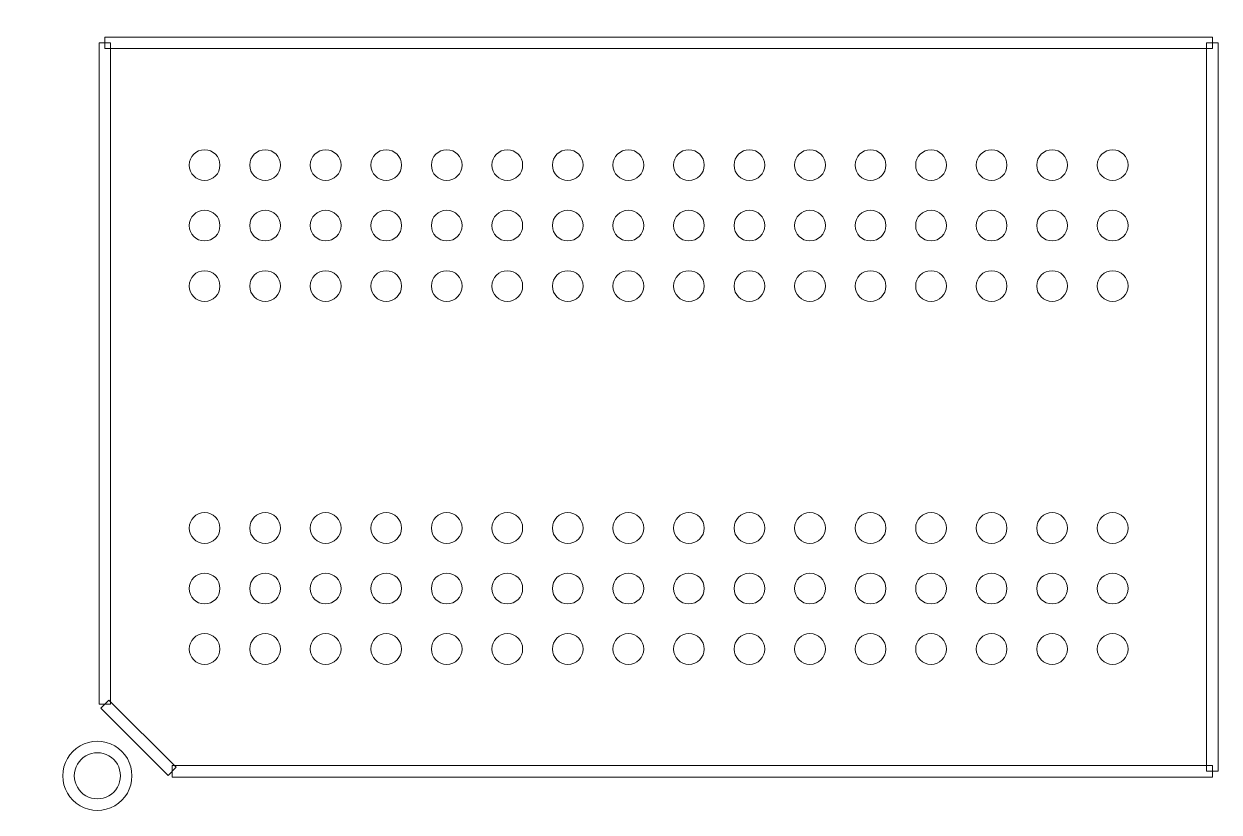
# Model space of a CAD drawing. Header units: millimetres. Extents: x -32 to 79, y -57 to 20.
# Drawn here: x 20.12 to 35.91, y -16.14 to -5.71 of the extents above; entities that cross this region are included whole.
import ezdxf

# ---------------------------------------------------------------- set-up
doc = ezdxf.new("R2010")
doc.units = ezdxf.units.MM
doc.header["$MEASUREMENT"] = 0
for name, color, linetype in [('BG_OUTLINE', 7, 'Continuous'), ('PG_SILKSCREEN_TOP', 7, 'Continuous'), ('PIN_TOP', 7, 'Continuous')]:
    doc.layers.add(name, color=color, linetype=linetype)

msp = doc.modelspace()

# ---------------------------------------------------------------- linework, layer by layer
at = {"layer": 'BG_OUTLINE', "lineweight": 9}
msp.add_open_spline([(-31.5602, -57.3483), (-31.5602, -57.3483), (-31.5602, 2.6515), (-31.5602, 2.6515), (-31.5602, 2.6515), (-31.5602, 2.6515), (48.4395, 2.6515), (48.4395, 2.6515), (48.4395, 2.6515), (48.4395, 2.6515), (48.4395, -57.3483), (48.4395, -57.3483), (48.4395, -57.3483), (48.4395, -57.3483), (-31.5602, -57.3483), (-31.5602, -57.3483)], degree=3, knots=[0, 0, 0, 0, 0.25, 0.25, 0.25, 0.25, 0.5, 0.5, 0.5, 0.5, 0.75, 0.75, 0.75, 0.75, 1, 1, 1, 1], dxfattribs=at)
at = {"layer": 'PG_SILKSCREEN_TOP', "lineweight": 9}
for points, knots in [([(21.2669, -14.7096), (21.2669, -14.7096), (21.1145, -14.7096), (21.1145, -14.7096), (21.1145, -14.7096), (21.1145, -14.7096), (21.1145, -5.9634), (21.1145, -5.9634), (21.1145, -5.9634), (21.1145, -5.9634), (21.2669, -5.9634), (21.2669, -5.9634), (21.2669, -5.9634), (21.2669, -5.9634), (21.2669, -14.7096), (21.2669, -14.7096)], [0, 0, 0, 0, 0.25, 0.25, 0.25, 0.25, 0.5, 0.5, 0.5, 0.5, 0.75, 0.75, 0.75, 0.75, 1, 1, 1, 1]), ([(21.1907, -6.0396), (21.1907, -6.0396), (21.1907, -5.8872), (21.1907, -5.8872), (21.1907, -5.8872), (21.1907, -5.8872), (35.8256, -5.8872), (35.8256, -5.8872), (35.8256, -5.8872), (35.8256, -5.8872), (35.8256, -6.0396), (35.8256, -6.0396), (35.8256, -6.0396), (35.8256, -6.0396), (21.1907, -6.0396), (21.1907, -6.0396)], [0, 0, 0, 0, 0.25, 0.25, 0.25, 0.25, 0.5, 0.5, 0.5, 0.5, 0.75, 0.75, 0.75, 0.75, 1, 1, 1, 1]), ([(35.7494, -5.9634), (35.7494, -5.9634), (35.9018, -5.9634), (35.9018, -5.9634), (35.9018, -5.9634), (35.9018, -5.9634), (35.9018, -15.5986), (35.9018, -15.5986), (35.9018, -15.5986), (35.9018, -15.5986), (35.7494, -15.5986), (35.7494, -15.5986), (35.7494, -15.5986), (35.7494, -15.5986), (35.7494, -5.9634), (35.7494, -5.9634)], [0, 0, 0, 0, 0.25, 0.25, 0.25, 0.25, 0.5, 0.5, 0.5, 0.5, 0.75, 0.75, 0.75, 0.75, 1, 1, 1, 1]), ([(22.1335, -15.5447), (22.1335, -15.5447), (22.0258, -15.6525), (22.0258, -15.6525), (22.0258, -15.6525), (22.0258, -15.6525), (21.1368, -14.7635), (21.1368, -14.7635), (21.1368, -14.7635), (21.1368, -14.7635), (21.2445, -14.6557), (21.2445, -14.6557), (21.2445, -14.6557), (21.2445, -14.6557), (22.1335, -15.5447), (22.1335, -15.5447)], [0, 0, 0, 0, 0.25, 0.25, 0.25, 0.25, 0.5, 0.5, 0.5, 0.5, 0.75, 0.75, 0.75, 0.75, 1, 1, 1, 1]), ([(20.6341, -15.6578), (20.6341, -15.4944), (20.7213, -15.3435), (20.8627, -15.2618), (20.8627, -15.2618), (21.0042, -15.1802), (21.1785, -15.1802), (21.3199, -15.2618), (21.3199, -15.2618), (21.4614, -15.3435), (21.5485, -15.4944), (21.5485, -15.6578)], [0, 0, 0, 0, 0.3333333, 0.3333333, 0.3333333, 0.3333333, 0.6666667, 0.6666667, 0.6666667, 0.6666667, 1, 1, 1, 1]), ([(21.3961, -15.6578), (21.3961, -15.5489), (21.3381, -15.4483), (21.2437, -15.3938), (21.2437, -15.3938), (21.1494, -15.3394), (21.0333, -15.3394), (20.9389, -15.3938), (20.9389, -15.3938), (20.8446, -15.4483), (20.7865, -15.5489), (20.7865, -15.6578)], [0, 0, 0, 0, 0.3333333, 0.3333333, 0.3333333, 0.3333333, 0.6666667, 0.6666667, 0.6666667, 0.6666667, 1, 1, 1, 1]), ([(35.8256, -15.5224), (35.8256, -15.5224), (35.8256, -15.6748), (35.8256, -15.6748), (35.8256, -15.6748), (35.8256, -15.6748), (22.0797, -15.6748), (22.0797, -15.6748), (22.0797, -15.6748), (22.0797, -15.6748), (22.0797, -15.5224), (22.0797, -15.5224), (22.0797, -15.5224), (22.0797, -15.5224), (35.8256, -15.5224), (35.8256, -15.5224)], [0, 0, 0, 0, 0.25, 0.25, 0.25, 0.25, 0.5, 0.5, 0.5, 0.5, 0.75, 0.75, 0.75, 0.75, 1, 1, 1, 1]), ([(21.5485, -15.6578), (21.5485, -15.8211), (21.4614, -15.9721), (21.3199, -16.0537), (21.3199, -16.0537), (21.1785, -16.1354), (21.0042, -16.1354), (20.8627, -16.0537), (20.8627, -16.0537), (20.7213, -15.9721), (20.6341, -15.8211), (20.6341, -15.6578)], [0, 0, 0, 0, 0.3333333, 0.3333333, 0.3333333, 0.3333333, 0.6666667, 0.6666667, 0.6666667, 0.6666667, 1, 1, 1, 1]), ([(20.7865, -15.6578), (20.7865, -15.7667), (20.8446, -15.8673), (20.9389, -15.9217), (20.9389, -15.9217), (21.0333, -15.9762), (21.1494, -15.9762), (21.2437, -15.9217), (21.2437, -15.9217), (21.3381, -15.8673), (21.3961, -15.7667), (21.3961, -15.6578)], [0, 0, 0, 0, 0.3333333, 0.3333333, 0.3333333, 0.3333333, 0.6666667, 0.6666667, 0.6666667, 0.6666667, 1, 1, 1, 1])]:
    msp.add_open_spline(points, degree=3, knots=knots, dxfattribs=at)
at = {"layer": 'PIN_TOP', "lineweight": 9}
for points in [[(22.7114, -7.5811), (22.7114, -7.4689), (22.6204, -7.3779), (22.5082, -7.3779), (22.5082, -7.3779), (22.3959, -7.3779), (22.305, -7.4689), (22.305, -7.5811), (22.305, -7.5811), (22.305, -7.6933), (22.3959, -7.7843), (22.5082, -7.7843), (22.5082, -7.7843), (22.6204, -7.7843), (22.7114, -7.6933), (22.7114, -7.5811)], [(23.5115, -7.5811), (23.5115, -7.4689), (23.4205, -7.3779), (23.3083, -7.3779), (23.3083, -7.3779), (23.196, -7.3779), (23.1051, -7.4689), (23.1051, -7.5811), (23.1051, -7.5811), (23.1051, -7.6933), (23.196, -7.7843), (23.3083, -7.7843), (23.3083, -7.7843), (23.4205, -7.7843), (23.5115, -7.6933), (23.5115, -7.5811)], [(24.3113, -7.5811), (24.3113, -7.4689), (24.2203, -7.3779), (24.1081, -7.3779), (24.1081, -7.3779), (23.9959, -7.3779), (23.9049, -7.4689), (23.9049, -7.5811), (23.9049, -7.5811), (23.9049, -7.6933), (23.9959, -7.7843), (24.1081, -7.7843), (24.1081, -7.7843), (24.2203, -7.7843), (24.3113, -7.6933), (24.3113, -7.5811)], [(25.1114, -7.5811), (25.1114, -7.4689), (25.0204, -7.3779), (24.9082, -7.3779), (24.9082, -7.3779), (24.796, -7.3779), (24.705, -7.4689), (24.705, -7.5811), (24.705, -7.5811), (24.705, -7.6933), (24.796, -7.7843), (24.9082, -7.7843), (24.9082, -7.7843), (25.0204, -7.7843), (25.1114, -7.6933), (25.1114, -7.5811)], [(25.9113, -7.5811), (25.9113, -7.4689), (25.8203, -7.3779), (25.7081, -7.3779), (25.7081, -7.3779), (25.5958, -7.3779), (25.5049, -7.4689), (25.5049, -7.5811), (25.5049, -7.5811), (25.5049, -7.6933), (25.5958, -7.7843), (25.7081, -7.7843), (25.7081, -7.7843), (25.8203, -7.7843), (25.9113, -7.6933), (25.9113, -7.5811)], [(26.7114, -7.5811), (26.7114, -7.4689), (26.6204, -7.3779), (26.5082, -7.3779), (26.5082, -7.3779), (26.3959, -7.3779), (26.305, -7.4689), (26.305, -7.5811), (26.305, -7.5811), (26.305, -7.6933), (26.3959, -7.7843), (26.5082, -7.7843), (26.5082, -7.7843), (26.6204, -7.7843), (26.7114, -7.6933), (26.7114, -7.5811)], [(27.5115, -7.5811), (27.5115, -7.4689), (27.4205, -7.3779), (27.3083, -7.3779), (27.3083, -7.3779), (27.196, -7.3779), (27.1051, -7.4689), (27.1051, -7.5811), (27.1051, -7.5811), (27.1051, -7.6933), (27.196, -7.7843), (27.3083, -7.7843), (27.3083, -7.7843), (27.4205, -7.7843), (27.5115, -7.6933), (27.5115, -7.5811)], [(28.3113, -7.5811), (28.3113, -7.4689), (28.2203, -7.3779), (28.1081, -7.3779), (28.1081, -7.3779), (27.9959, -7.3779), (27.9049, -7.4689), (27.9049, -7.5811), (27.9049, -7.5811), (27.9049, -7.6933), (27.9959, -7.7843), (28.1081, -7.7843), (28.1081, -7.7843), (28.2203, -7.7843), (28.3113, -7.6933), (28.3113, -7.5811)], [(29.1114, -7.5811), (29.1114, -7.4689), (29.0204, -7.3779), (28.9082, -7.3779), (28.9082, -7.3779), (28.796, -7.3779), (28.705, -7.4689), (28.705, -7.5811), (28.705, -7.5811), (28.705, -7.6933), (28.796, -7.7843), (28.9082, -7.7843), (28.9082, -7.7843), (29.0204, -7.7843), (29.1114, -7.6933), (29.1114, -7.5811)], [(29.9112, -7.5811), (29.9112, -7.4689), (29.8203, -7.3779), (29.708, -7.3779), (29.708, -7.3779), (29.5958, -7.3779), (29.5048, -7.4689), (29.5048, -7.5811), (29.5048, -7.5811), (29.5048, -7.6933), (29.5958, -7.7843), (29.708, -7.7843), (29.708, -7.7843), (29.8203, -7.7843), (29.9112, -7.6933), (29.9112, -7.5811)], [(30.7113, -7.5811), (30.7113, -7.4689), (30.6204, -7.3779), (30.5081, -7.3779), (30.5081, -7.3779), (30.3959, -7.3779), (30.3049, -7.4689), (30.3049, -7.5811), (30.3049, -7.5811), (30.3049, -7.6933), (30.3959, -7.7843), (30.5081, -7.7843), (30.5081, -7.7843), (30.6204, -7.7843), (30.7113, -7.6933), (30.7113, -7.5811)], [(31.5114, -7.5811), (31.5114, -7.4689), (31.4205, -7.3779), (31.3082, -7.3779), (31.3082, -7.3779), (31.196, -7.3779), (31.105, -7.4689), (31.105, -7.5811), (31.105, -7.5811), (31.105, -7.6933), (31.196, -7.7843), (31.3082, -7.7843), (31.3082, -7.7843), (31.4205, -7.7843), (31.5114, -7.6933), (31.5114, -7.5811)], [(32.3113, -7.5811), (32.3113, -7.4689), (32.2203, -7.3779), (32.1081, -7.3779), (32.1081, -7.3779), (31.9959, -7.3779), (31.9049, -7.4689), (31.9049, -7.5811), (31.9049, -7.5811), (31.9049, -7.6933), (31.9959, -7.7843), (32.1081, -7.7843), (32.1081, -7.7843), (32.2203, -7.7843), (32.3113, -7.6933), (32.3113, -7.5811)], [(33.1114, -7.5811), (33.1114, -7.4689), (33.0204, -7.3779), (32.9082, -7.3779), (32.9082, -7.3779), (32.796, -7.3779), (32.705, -7.4689), (32.705, -7.5811), (32.705, -7.5811), (32.705, -7.6933), (32.796, -7.7843), (32.9082, -7.7843), (32.9082, -7.7843), (33.0204, -7.7843), (33.1114, -7.6933), (33.1114, -7.5811)], [(33.9112, -7.5811), (33.9112, -7.4689), (33.8203, -7.3779), (33.708, -7.3779), (33.708, -7.3779), (33.5958, -7.3779), (33.5048, -7.4689), (33.5048, -7.5811), (33.5048, -7.5811), (33.5048, -7.6933), (33.5958, -7.7843), (33.708, -7.7843), (33.708, -7.7843), (33.8203, -7.7843), (33.9112, -7.6933), (33.9112, -7.5811)], [(34.7113, -7.5811), (34.7113, -7.4689), (34.6204, -7.3779), (34.5081, -7.3779), (34.5081, -7.3779), (34.3959, -7.3779), (34.3049, -7.4689), (34.3049, -7.5811), (34.3049, -7.5811), (34.3049, -7.6933), (34.3959, -7.7843), (34.5081, -7.7843), (34.5081, -7.7843), (34.6204, -7.7843), (34.7113, -7.6933), (34.7113, -7.5811)], [(22.7114, -8.3809), (22.7114, -8.2687), (22.6204, -8.1777), (22.5082, -8.1777), (22.5082, -8.1777), (22.3959, -8.1777), (22.305, -8.2687), (22.305, -8.3809), (22.305, -8.3809), (22.305, -8.4932), (22.3959, -8.5841), (22.5082, -8.5841), (22.5082, -8.5841), (22.6204, -8.5841), (22.7114, -8.4932), (22.7114, -8.3809)], [(23.5115, -8.3809), (23.5115, -8.2687), (23.4205, -8.1777), (23.3083, -8.1777), (23.3083, -8.1777), (23.196, -8.1777), (23.1051, -8.2687), (23.1051, -8.3809), (23.1051, -8.3809), (23.1051, -8.4932), (23.196, -8.5841), (23.3083, -8.5841), (23.3083, -8.5841), (23.4205, -8.5841), (23.5115, -8.4932), (23.5115, -8.3809)], [(24.3113, -8.3809), (24.3113, -8.2687), (24.2203, -8.1777), (24.1081, -8.1777), (24.1081, -8.1777), (23.9959, -8.1777), (23.9049, -8.2687), (23.9049, -8.3809), (23.9049, -8.3809), (23.9049, -8.4932), (23.9959, -8.5841), (24.1081, -8.5841), (24.1081, -8.5841), (24.2203, -8.5841), (24.3113, -8.4932), (24.3113, -8.3809)], [(25.1114, -8.3809), (25.1114, -8.2687), (25.0204, -8.1777), (24.9082, -8.1777), (24.9082, -8.1777), (24.796, -8.1777), (24.705, -8.2687), (24.705, -8.3809), (24.705, -8.3809), (24.705, -8.4932), (24.796, -8.5841), (24.9082, -8.5841), (24.9082, -8.5841), (25.0204, -8.5841), (25.1114, -8.4932), (25.1114, -8.3809)], [(25.9113, -8.3809), (25.9113, -8.2687), (25.8203, -8.1777), (25.7081, -8.1777), (25.7081, -8.1777), (25.5958, -8.1777), (25.5049, -8.2687), (25.5049, -8.3809), (25.5049, -8.3809), (25.5049, -8.4932), (25.5958, -8.5841), (25.7081, -8.5841), (25.7081, -8.5841), (25.8203, -8.5841), (25.9113, -8.4932), (25.9113, -8.3809)], [(26.7114, -8.3809), (26.7114, -8.2687), (26.6204, -8.1777), (26.5082, -8.1777), (26.5082, -8.1777), (26.3959, -8.1777), (26.305, -8.2687), (26.305, -8.3809), (26.305, -8.3809), (26.305, -8.4932), (26.3959, -8.5841), (26.5082, -8.5841), (26.5082, -8.5841), (26.6204, -8.5841), (26.7114, -8.4932), (26.7114, -8.3809)], [(27.5115, -8.3809), (27.5115, -8.2687), (27.4205, -8.1777), (27.3083, -8.1777), (27.3083, -8.1777), (27.196, -8.1777), (27.1051, -8.2687), (27.1051, -8.3809), (27.1051, -8.3809), (27.1051, -8.4932), (27.196, -8.5841), (27.3083, -8.5841), (27.3083, -8.5841), (27.4205, -8.5841), (27.5115, -8.4932), (27.5115, -8.3809)], [(28.3113, -8.3809), (28.3113, -8.2687), (28.2203, -8.1777), (28.1081, -8.1777), (28.1081, -8.1777), (27.9959, -8.1777), (27.9049, -8.2687), (27.9049, -8.3809), (27.9049, -8.3809), (27.9049, -8.4932), (27.9959, -8.5841), (28.1081, -8.5841), (28.1081, -8.5841), (28.2203, -8.5841), (28.3113, -8.4932), (28.3113, -8.3809)], [(29.1114, -8.3809), (29.1114, -8.2687), (29.0204, -8.1777), (28.9082, -8.1777), (28.9082, -8.1777), (28.796, -8.1777), (28.705, -8.2687), (28.705, -8.3809), (28.705, -8.3809), (28.705, -8.4932), (28.796, -8.5841), (28.9082, -8.5841), (28.9082, -8.5841), (29.0204, -8.5841), (29.1114, -8.4932), (29.1114, -8.3809)], [(29.9112, -8.3809), (29.9112, -8.2687), (29.8203, -8.1777), (29.708, -8.1777), (29.708, -8.1777), (29.5958, -8.1777), (29.5048, -8.2687), (29.5048, -8.3809), (29.5048, -8.3809), (29.5048, -8.4932), (29.5958, -8.5841), (29.708, -8.5841), (29.708, -8.5841), (29.8203, -8.5841), (29.9112, -8.4932), (29.9112, -8.3809)], [(30.7113, -8.3809), (30.7113, -8.2687), (30.6204, -8.1777), (30.5081, -8.1777), (30.5081, -8.1777), (30.3959, -8.1777), (30.3049, -8.2687), (30.3049, -8.3809), (30.3049, -8.3809), (30.3049, -8.4932), (30.3959, -8.5841), (30.5081, -8.5841), (30.5081, -8.5841), (30.6204, -8.5841), (30.7113, -8.4932), (30.7113, -8.3809)], [(31.5114, -8.3809), (31.5114, -8.2687), (31.4205, -8.1777), (31.3082, -8.1777), (31.3082, -8.1777), (31.196, -8.1777), (31.105, -8.2687), (31.105, -8.3809), (31.105, -8.3809), (31.105, -8.4932), (31.196, -8.5841), (31.3082, -8.5841), (31.3082, -8.5841), (31.4205, -8.5841), (31.5114, -8.4932), (31.5114, -8.3809)], [(32.3113, -8.3809), (32.3113, -8.2687), (32.2203, -8.1777), (32.1081, -8.1777), (32.1081, -8.1777), (31.9959, -8.1777), (31.9049, -8.2687), (31.9049, -8.3809), (31.9049, -8.3809), (31.9049, -8.4932), (31.9959, -8.5841), (32.1081, -8.5841), (32.1081, -8.5841), (32.2203, -8.5841), (32.3113, -8.4932), (32.3113, -8.3809)], [(33.1114, -8.3809), (33.1114, -8.2687), (33.0204, -8.1777), (32.9082, -8.1777), (32.9082, -8.1777), (32.796, -8.1777), (32.705, -8.2687), (32.705, -8.3809), (32.705, -8.3809), (32.705, -8.4932), (32.796, -8.5841), (32.9082, -8.5841), (32.9082, -8.5841), (33.0204, -8.5841), (33.1114, -8.4932), (33.1114, -8.3809)], [(33.9112, -8.3809), (33.9112, -8.2687), (33.8203, -8.1777), (33.708, -8.1777), (33.708, -8.1777), (33.5958, -8.1777), (33.5048, -8.2687), (33.5048, -8.3809), (33.5048, -8.3809), (33.5048, -8.4932), (33.5958, -8.5841), (33.708, -8.5841), (33.708, -8.5841), (33.8203, -8.5841), (33.9112, -8.4932), (33.9112, -8.3809)], [(34.7113, -8.3809), (34.7113, -8.2687), (34.6204, -8.1777), (34.5081, -8.1777), (34.5081, -8.1777), (34.3959, -8.1777), (34.3049, -8.2687), (34.3049, -8.3809), (34.3049, -8.3809), (34.3049, -8.4932), (34.3959, -8.5841), (34.5081, -8.5841), (34.5081, -8.5841), (34.6204, -8.5841), (34.7113, -8.4932), (34.7113, -8.3809)], [(22.7114, -9.181), (22.7114, -9.0688), (22.6204, -8.9778), (22.5082, -8.9778), (22.5082, -8.9778), (22.3959, -8.9778), (22.305, -9.0688), (22.305, -9.181), (22.305, -9.181), (22.305, -9.2933), (22.3959, -9.3842), (22.5082, -9.3842), (22.5082, -9.3842), (22.6204, -9.3842), (22.7114, -9.2933), (22.7114, -9.181)], [(23.5115, -9.181), (23.5115, -9.0688), (23.4205, -8.9778), (23.3083, -8.9778), (23.3083, -8.9778), (23.196, -8.9778), (23.1051, -9.0688), (23.1051, -9.181), (23.1051, -9.181), (23.1051, -9.2933), (23.196, -9.3842), (23.3083, -9.3842), (23.3083, -9.3842), (23.4205, -9.3842), (23.5115, -9.2933), (23.5115, -9.181)], [(24.3113, -9.181), (24.3113, -9.0688), (24.2203, -8.9778), (24.1081, -8.9778), (24.1081, -8.9778), (23.9959, -8.9778), (23.9049, -9.0688), (23.9049, -9.181), (23.9049, -9.181), (23.9049, -9.2933), (23.9959, -9.3842), (24.1081, -9.3842), (24.1081, -9.3842), (24.2203, -9.3842), (24.3113, -9.2933), (24.3113, -9.181)], [(25.1114, -9.181), (25.1114, -9.0688), (25.0204, -8.9778), (24.9082, -8.9778), (24.9082, -8.9778), (24.796, -8.9778), (24.705, -9.0688), (24.705, -9.181), (24.705, -9.181), (24.705, -9.2933), (24.796, -9.3842), (24.9082, -9.3842), (24.9082, -9.3842), (25.0204, -9.3842), (25.1114, -9.2933), (25.1114, -9.181)], [(25.9113, -9.181), (25.9113, -9.0688), (25.8203, -8.9778), (25.7081, -8.9778), (25.7081, -8.9778), (25.5958, -8.9778), (25.5049, -9.0688), (25.5049, -9.181), (25.5049, -9.181), (25.5049, -9.2933), (25.5958, -9.3842), (25.7081, -9.3842), (25.7081, -9.3842), (25.8203, -9.3842), (25.9113, -9.2933), (25.9113, -9.181)], [(26.7114, -9.181), (26.7114, -9.0688), (26.6204, -8.9778), (26.5082, -8.9778), (26.5082, -8.9778), (26.3959, -8.9778), (26.305, -9.0688), (26.305, -9.181), (26.305, -9.181), (26.305, -9.2933), (26.3959, -9.3842), (26.5082, -9.3842), (26.5082, -9.3842), (26.6204, -9.3842), (26.7114, -9.2933), (26.7114, -9.181)], [(27.5115, -9.181), (27.5115, -9.0688), (27.4205, -8.9778), (27.3083, -8.9778), (27.3083, -8.9778), (27.196, -8.9778), (27.1051, -9.0688), (27.1051, -9.181), (27.1051, -9.181), (27.1051, -9.2933), (27.196, -9.3842), (27.3083, -9.3842), (27.3083, -9.3842), (27.4205, -9.3842), (27.5115, -9.2933), (27.5115, -9.181)], [(28.3113, -9.181), (28.3113, -9.0688), (28.2203, -8.9778), (28.1081, -8.9778), (28.1081, -8.9778), (27.9959, -8.9778), (27.9049, -9.0688), (27.9049, -9.181), (27.9049, -9.181), (27.9049, -9.2933), (27.9959, -9.3842), (28.1081, -9.3842), (28.1081, -9.3842), (28.2203, -9.3842), (28.3113, -9.2933), (28.3113, -9.181)], [(29.1114, -9.181), (29.1114, -9.0688), (29.0204, -8.9778), (28.9082, -8.9778), (28.9082, -8.9778), (28.796, -8.9778), (28.705, -9.0688), (28.705, -9.181), (28.705, -9.181), (28.705, -9.2933), (28.796, -9.3842), (28.9082, -9.3842), (28.9082, -9.3842), (29.0204, -9.3842), (29.1114, -9.2933), (29.1114, -9.181)], [(29.9112, -9.181), (29.9112, -9.0688), (29.8203, -8.9778), (29.708, -8.9778), (29.708, -8.9778), (29.5958, -8.9778), (29.5048, -9.0688), (29.5048, -9.181), (29.5048, -9.181), (29.5048, -9.2933), (29.5958, -9.3842), (29.708, -9.3842), (29.708, -9.3842), (29.8203, -9.3842), (29.9112, -9.2933), (29.9112, -9.181)], [(30.7113, -9.181), (30.7113, -9.0688), (30.6204, -8.9778), (30.5081, -8.9778), (30.5081, -8.9778), (30.3959, -8.9778), (30.3049, -9.0688), (30.3049, -9.181), (30.3049, -9.181), (30.3049, -9.2933), (30.3959, -9.3842), (30.5081, -9.3842), (30.5081, -9.3842), (30.6204, -9.3842), (30.7113, -9.2933), (30.7113, -9.181)], [(31.5114, -9.181), (31.5114, -9.0688), (31.4205, -8.9778), (31.3082, -8.9778), (31.3082, -8.9778), (31.196, -8.9778), (31.105, -9.0688), (31.105, -9.181), (31.105, -9.181), (31.105, -9.2933), (31.196, -9.3842), (31.3082, -9.3842), (31.3082, -9.3842), (31.4205, -9.3842), (31.5114, -9.2933), (31.5114, -9.181)], [(32.3113, -9.181), (32.3113, -9.0688), (32.2203, -8.9778), (32.1081, -8.9778), (32.1081, -8.9778), (31.9959, -8.9778), (31.9049, -9.0688), (31.9049, -9.181), (31.9049, -9.181), (31.9049, -9.2933), (31.9959, -9.3842), (32.1081, -9.3842), (32.1081, -9.3842), (32.2203, -9.3842), (32.3113, -9.2933), (32.3113, -9.181)], [(33.1114, -9.181), (33.1114, -9.0688), (33.0204, -8.9778), (32.9082, -8.9778), (32.9082, -8.9778), (32.796, -8.9778), (32.705, -9.0688), (32.705, -9.181), (32.705, -9.181), (32.705, -9.2933), (32.796, -9.3842), (32.9082, -9.3842), (32.9082, -9.3842), (33.0204, -9.3842), (33.1114, -9.2933), (33.1114, -9.181)], [(33.9112, -9.181), (33.9112, -9.0688), (33.8203, -8.9778), (33.708, -8.9778), (33.708, -8.9778), (33.5958, -8.9778), (33.5048, -9.0688), (33.5048, -9.181), (33.5048, -9.181), (33.5048, -9.2933), (33.5958, -9.3842), (33.708, -9.3842), (33.708, -9.3842), (33.8203, -9.3842), (33.9112, -9.2933), (33.9112, -9.181)], [(34.7113, -9.181), (34.7113, -9.0688), (34.6204, -8.9778), (34.5081, -8.9778), (34.5081, -8.9778), (34.3959, -8.9778), (34.3049, -9.0688), (34.3049, -9.181), (34.3049, -9.181), (34.3049, -9.2933), (34.3959, -9.3842), (34.5081, -9.3842), (34.5081, -9.3842), (34.6204, -9.3842), (34.7113, -9.2933), (34.7113, -9.181)], [(22.7114, -12.3809), (22.7114, -12.2687), (22.6204, -12.1777), (22.5082, -12.1777), (22.5082, -12.1777), (22.3959, -12.1777), (22.305, -12.2687), (22.305, -12.3809), (22.305, -12.3809), (22.305, -12.4931), (22.3959, -12.5841), (22.5082, -12.5841), (22.5082, -12.5841), (22.6204, -12.5841), (22.7114, -12.4932), (22.7114, -12.3809)], [(23.5115, -12.3809), (23.5115, -12.2687), (23.4205, -12.1777), (23.3083, -12.1777), (23.3083, -12.1777), (23.196, -12.1777), (23.1051, -12.2687), (23.1051, -12.3809), (23.1051, -12.3809), (23.1051, -12.4931), (23.196, -12.5841), (23.3083, -12.5841), (23.3083, -12.5841), (23.4205, -12.5841), (23.5115, -12.4932), (23.5115, -12.3809)], [(24.3113, -12.3809), (24.3113, -12.2687), (24.2203, -12.1777), (24.1081, -12.1777), (24.1081, -12.1777), (23.9959, -12.1777), (23.9049, -12.2687), (23.9049, -12.3809), (23.9049, -12.3809), (23.9049, -12.4931), (23.9959, -12.5841), (24.1081, -12.5841), (24.1081, -12.5841), (24.2203, -12.5841), (24.3113, -12.4932), (24.3113, -12.3809)], [(25.1114, -12.3809), (25.1114, -12.2687), (25.0204, -12.1777), (24.9082, -12.1777), (24.9082, -12.1777), (24.796, -12.1777), (24.705, -12.2687), (24.705, -12.3809), (24.705, -12.3809), (24.705, -12.4931), (24.796, -12.5841), (24.9082, -12.5841), (24.9082, -12.5841), (25.0204, -12.5841), (25.1114, -12.4932), (25.1114, -12.3809)], [(25.9113, -12.3809), (25.9113, -12.2687), (25.8203, -12.1777), (25.7081, -12.1777), (25.7081, -12.1777), (25.5958, -12.1777), (25.5049, -12.2687), (25.5049, -12.3809), (25.5049, -12.3809), (25.5049, -12.4931), (25.5958, -12.5841), (25.7081, -12.5841), (25.7081, -12.5841), (25.8203, -12.5841), (25.9113, -12.4932), (25.9113, -12.3809)], [(26.7114, -12.3809), (26.7114, -12.2687), (26.6204, -12.1777), (26.5082, -12.1777), (26.5082, -12.1777), (26.3959, -12.1777), (26.305, -12.2687), (26.305, -12.3809), (26.305, -12.3809), (26.305, -12.4931), (26.3959, -12.5841), (26.5082, -12.5841), (26.5082, -12.5841), (26.6204, -12.5841), (26.7114, -12.4932), (26.7114, -12.3809)], [(27.5115, -12.3809), (27.5115, -12.2687), (27.4205, -12.1777), (27.3083, -12.1777), (27.3083, -12.1777), (27.196, -12.1777), (27.1051, -12.2687), (27.1051, -12.3809), (27.1051, -12.3809), (27.1051, -12.4931), (27.196, -12.5841), (27.3083, -12.5841), (27.3083, -12.5841), (27.4205, -12.5841), (27.5115, -12.4932), (27.5115, -12.3809)], [(28.3113, -12.3809), (28.3113, -12.2687), (28.2203, -12.1777), (28.1081, -12.1777), (28.1081, -12.1777), (27.9959, -12.1777), (27.9049, -12.2687), (27.9049, -12.3809), (27.9049, -12.3809), (27.9049, -12.4931), (27.9959, -12.5841), (28.1081, -12.5841), (28.1081, -12.5841), (28.2203, -12.5841), (28.3113, -12.4932), (28.3113, -12.3809)], [(29.1114, -12.3809), (29.1114, -12.2687), (29.0204, -12.1777), (28.9082, -12.1777), (28.9082, -12.1777), (28.796, -12.1777), (28.705, -12.2687), (28.705, -12.3809), (28.705, -12.3809), (28.705, -12.4931), (28.796, -12.5841), (28.9082, -12.5841), (28.9082, -12.5841), (29.0204, -12.5841), (29.1114, -12.4932), (29.1114, -12.3809)], [(29.9112, -12.3809), (29.9112, -12.2687), (29.8203, -12.1777), (29.708, -12.1777), (29.708, -12.1777), (29.5958, -12.1777), (29.5048, -12.2687), (29.5048, -12.3809), (29.5048, -12.3809), (29.5048, -12.4931), (29.5958, -12.5841), (29.708, -12.5841), (29.708, -12.5841), (29.8203, -12.5841), (29.9112, -12.4932), (29.9112, -12.3809)], [(30.7113, -12.3809), (30.7113, -12.2687), (30.6204, -12.1777), (30.5081, -12.1777), (30.5081, -12.1777), (30.3959, -12.1777), (30.3049, -12.2687), (30.3049, -12.3809), (30.3049, -12.3809), (30.3049, -12.4931), (30.3959, -12.5841), (30.5081, -12.5841), (30.5081, -12.5841), (30.6204, -12.5841), (30.7113, -12.4932), (30.7113, -12.3809)], [(31.5114, -12.3809), (31.5114, -12.2687), (31.4205, -12.1777), (31.3082, -12.1777), (31.3082, -12.1777), (31.196, -12.1777), (31.105, -12.2687), (31.105, -12.3809), (31.105, -12.3809), (31.105, -12.4931), (31.196, -12.5841), (31.3082, -12.5841), (31.3082, -12.5841), (31.4205, -12.5841), (31.5114, -12.4932), (31.5114, -12.3809)], [(32.3113, -12.3809), (32.3113, -12.2687), (32.2203, -12.1777), (32.1081, -12.1777), (32.1081, -12.1777), (31.9959, -12.1777), (31.9049, -12.2687), (31.9049, -12.3809), (31.9049, -12.3809), (31.9049, -12.4931), (31.9959, -12.5841), (32.1081, -12.5841), (32.1081, -12.5841), (32.2203, -12.5841), (32.3113, -12.4932), (32.3113, -12.3809)], [(33.1114, -12.3809), (33.1114, -12.2687), (33.0204, -12.1777), (32.9082, -12.1777), (32.9082, -12.1777), (32.796, -12.1777), (32.705, -12.2687), (32.705, -12.3809), (32.705, -12.3809), (32.705, -12.4931), (32.796, -12.5841), (32.9082, -12.5841), (32.9082, -12.5841), (33.0204, -12.5841), (33.1114, -12.4932), (33.1114, -12.3809)], [(33.9112, -12.3809), (33.9112, -12.2687), (33.8203, -12.1777), (33.708, -12.1777), (33.708, -12.1777), (33.5958, -12.1777), (33.5048, -12.2687), (33.5048, -12.3809), (33.5048, -12.3809), (33.5048, -12.4931), (33.5958, -12.5841), (33.708, -12.5841), (33.708, -12.5841), (33.8203, -12.5841), (33.9112, -12.4932), (33.9112, -12.3809)], [(34.7113, -12.3809), (34.7113, -12.2687), (34.6204, -12.1777), (34.5081, -12.1777), (34.5081, -12.1777), (34.3959, -12.1777), (34.3049, -12.2687), (34.3049, -12.3809), (34.3049, -12.3809), (34.3049, -12.4931), (34.3959, -12.5841), (34.5081, -12.5841), (34.5081, -12.5841), (34.6204, -12.5841), (34.7113, -12.4932), (34.7113, -12.3809)], [(22.7114, -13.181), (22.7114, -13.0688), (22.6204, -12.9778), (22.5082, -12.9778), (22.5082, -12.9778), (22.3959, -12.9778), (22.305, -13.0688), (22.305, -13.181), (22.305, -13.181), (22.305, -13.2932), (22.3959, -13.3842), (22.5082, -13.3842), (22.5082, -13.3842), (22.6204, -13.3842), (22.7114, -13.2933), (22.7114, -13.181)], [(23.5115, -13.181), (23.5115, -13.0688), (23.4205, -12.9778), (23.3083, -12.9778), (23.3083, -12.9778), (23.196, -12.9778), (23.1051, -13.0688), (23.1051, -13.181), (23.1051, -13.181), (23.1051, -13.2932), (23.196, -13.3842), (23.3083, -13.3842), (23.3083, -13.3842), (23.4205, -13.3842), (23.5115, -13.2933), (23.5115, -13.181)], [(24.3113, -13.181), (24.3113, -13.0688), (24.2203, -12.9778), (24.1081, -12.9778), (24.1081, -12.9778), (23.9959, -12.9778), (23.9049, -13.0688), (23.9049, -13.181), (23.9049, -13.181), (23.9049, -13.2932), (23.9959, -13.3842), (24.1081, -13.3842), (24.1081, -13.3842), (24.2203, -13.3842), (24.3113, -13.2933), (24.3113, -13.181)], [(25.1114, -13.181), (25.1114, -13.0688), (25.0204, -12.9778), (24.9082, -12.9778), (24.9082, -12.9778), (24.796, -12.9778), (24.705, -13.0688), (24.705, -13.181), (24.705, -13.181), (24.705, -13.2932), (24.796, -13.3842), (24.9082, -13.3842), (24.9082, -13.3842), (25.0204, -13.3842), (25.1114, -13.2933), (25.1114, -13.181)], [(25.9113, -13.181), (25.9113, -13.0688), (25.8203, -12.9778), (25.7081, -12.9778), (25.7081, -12.9778), (25.5958, -12.9778), (25.5049, -13.0688), (25.5049, -13.181), (25.5049, -13.181), (25.5049, -13.2932), (25.5958, -13.3842), (25.7081, -13.3842), (25.7081, -13.3842), (25.8203, -13.3842), (25.9113, -13.2933), (25.9113, -13.181)], [(26.7114, -13.181), (26.7114, -13.0688), (26.6204, -12.9778), (26.5082, -12.9778), (26.5082, -12.9778), (26.3959, -12.9778), (26.305, -13.0688), (26.305, -13.181), (26.305, -13.181), (26.305, -13.2932), (26.3959, -13.3842), (26.5082, -13.3842), (26.5082, -13.3842), (26.6204, -13.3842), (26.7114, -13.2933), (26.7114, -13.181)], [(27.5115, -13.181), (27.5115, -13.0688), (27.4205, -12.9778), (27.3083, -12.9778), (27.3083, -12.9778), (27.196, -12.9778), (27.1051, -13.0688), (27.1051, -13.181), (27.1051, -13.181), (27.1051, -13.2932), (27.196, -13.3842), (27.3083, -13.3842), (27.3083, -13.3842), (27.4205, -13.3842), (27.5115, -13.2933), (27.5115, -13.181)], [(28.3113, -13.181), (28.3113, -13.0688), (28.2203, -12.9778), (28.1081, -12.9778), (28.1081, -12.9778), (27.9959, -12.9778), (27.9049, -13.0688), (27.9049, -13.181), (27.9049, -13.181), (27.9049, -13.2932), (27.9959, -13.3842), (28.1081, -13.3842), (28.1081, -13.3842), (28.2203, -13.3842), (28.3113, -13.2933), (28.3113, -13.181)], [(29.1114, -13.181), (29.1114, -13.0688), (29.0204, -12.9778), (28.9082, -12.9778), (28.9082, -12.9778), (28.796, -12.9778), (28.705, -13.0688), (28.705, -13.181), (28.705, -13.181), (28.705, -13.2932), (28.796, -13.3842), (28.9082, -13.3842), (28.9082, -13.3842), (29.0204, -13.3842), (29.1114, -13.2933), (29.1114, -13.181)], [(29.9112, -13.181), (29.9112, -13.0688), (29.8203, -12.9778), (29.708, -12.9778), (29.708, -12.9778), (29.5958, -12.9778), (29.5048, -13.0688), (29.5048, -13.181), (29.5048, -13.181), (29.5048, -13.2932), (29.5958, -13.3842), (29.708, -13.3842), (29.708, -13.3842), (29.8203, -13.3842), (29.9112, -13.2933), (29.9112, -13.181)], [(30.7113, -13.181), (30.7113, -13.0688), (30.6204, -12.9778), (30.5081, -12.9778), (30.5081, -12.9778), (30.3959, -12.9778), (30.3049, -13.0688), (30.3049, -13.181), (30.3049, -13.181), (30.3049, -13.2932), (30.3959, -13.3842), (30.5081, -13.3842), (30.5081, -13.3842), (30.6204, -13.3842), (30.7113, -13.2933), (30.7113, -13.181)], [(31.5114, -13.181), (31.5114, -13.0688), (31.4205, -12.9778), (31.3082, -12.9778), (31.3082, -12.9778), (31.196, -12.9778), (31.105, -13.0688), (31.105, -13.181), (31.105, -13.181), (31.105, -13.2932), (31.196, -13.3842), (31.3082, -13.3842), (31.3082, -13.3842), (31.4205, -13.3842), (31.5114, -13.2933), (31.5114, -13.181)], [(32.3113, -13.181), (32.3113, -13.0688), (32.2203, -12.9778), (32.1081, -12.9778), (32.1081, -12.9778), (31.9959, -12.9778), (31.9049, -13.0688), (31.9049, -13.181), (31.9049, -13.181), (31.9049, -13.2932), (31.9959, -13.3842), (32.1081, -13.3842), (32.1081, -13.3842), (32.2203, -13.3842), (32.3113, -13.2933), (32.3113, -13.181)], [(33.1114, -13.181), (33.1114, -13.0688), (33.0204, -12.9778), (32.9082, -12.9778), (32.9082, -12.9778), (32.796, -12.9778), (32.705, -13.0688), (32.705, -13.181), (32.705, -13.181), (32.705, -13.2932), (32.796, -13.3842), (32.9082, -13.3842), (32.9082, -13.3842), (33.0204, -13.3842), (33.1114, -13.2933), (33.1114, -13.181)], [(33.9112, -13.181), (33.9112, -13.0688), (33.8203, -12.9778), (33.708, -12.9778), (33.708, -12.9778), (33.5958, -12.9778), (33.5048, -13.0688), (33.5048, -13.181), (33.5048, -13.181), (33.5048, -13.2932), (33.5958, -13.3842), (33.708, -13.3842), (33.708, -13.3842), (33.8203, -13.3842), (33.9112, -13.2933), (33.9112, -13.181)], [(34.7113, -13.181), (34.7113, -13.0688), (34.6204, -12.9778), (34.5081, -12.9778), (34.5081, -12.9778), (34.3959, -12.9778), (34.3049, -13.0688), (34.3049, -13.181), (34.3049, -13.181), (34.3049, -13.2932), (34.3959, -13.3842), (34.5081, -13.3842), (34.5081, -13.3842), (34.6204, -13.3842), (34.7113, -13.2933), (34.7113, -13.181)], [(22.7114, -13.9809), (22.7114, -13.8686), (22.6204, -13.7777), (22.5082, -13.7777), (22.5082, -13.7777), (22.3959, -13.7777), (22.305, -13.8686), (22.305, -13.9809), (22.305, -13.9809), (22.305, -14.0931), (22.3959, -14.1841), (22.5082, -14.1841), (22.5082, -14.1841), (22.6204, -14.1841), (22.7114, -14.0931), (22.7114, -13.9809)], [(23.5115, -13.9809), (23.5115, -13.8686), (23.4205, -13.7777), (23.3083, -13.7777), (23.3083, -13.7777), (23.196, -13.7777), (23.1051, -13.8686), (23.1051, -13.9809), (23.1051, -13.9809), (23.1051, -14.0931), (23.196, -14.1841), (23.3083, -14.1841), (23.3083, -14.1841), (23.4205, -14.1841), (23.5115, -14.0931), (23.5115, -13.9809)], [(24.3113, -13.9809), (24.3113, -13.8686), (24.2203, -13.7777), (24.1081, -13.7777), (24.1081, -13.7777), (23.9959, -13.7777), (23.9049, -13.8686), (23.9049, -13.9809), (23.9049, -13.9809), (23.9049, -14.0931), (23.9959, -14.1841), (24.1081, -14.1841), (24.1081, -14.1841), (24.2203, -14.1841), (24.3113, -14.0931), (24.3113, -13.9809)], [(25.1114, -13.9809), (25.1114, -13.8686), (25.0204, -13.7777), (24.9082, -13.7777), (24.9082, -13.7777), (24.796, -13.7777), (24.705, -13.8686), (24.705, -13.9809), (24.705, -13.9809), (24.705, -14.0931), (24.796, -14.1841), (24.9082, -14.1841), (24.9082, -14.1841), (25.0204, -14.1841), (25.1114, -14.0931), (25.1114, -13.9809)], [(25.9113, -13.9809), (25.9113, -13.8686), (25.8203, -13.7777), (25.7081, -13.7777), (25.7081, -13.7777), (25.5958, -13.7777), (25.5049, -13.8686), (25.5049, -13.9809), (25.5049, -13.9809), (25.5049, -14.0931), (25.5958, -14.1841), (25.7081, -14.1841), (25.7081, -14.1841), (25.8203, -14.1841), (25.9113, -14.0931), (25.9113, -13.9809)], [(26.7114, -13.9809), (26.7114, -13.8686), (26.6204, -13.7777), (26.5082, -13.7777), (26.5082, -13.7777), (26.3959, -13.7777), (26.305, -13.8686), (26.305, -13.9809), (26.305, -13.9809), (26.305, -14.0931), (26.3959, -14.1841), (26.5082, -14.1841), (26.5082, -14.1841), (26.6204, -14.1841), (26.7114, -14.0931), (26.7114, -13.9809)], [(27.5115, -13.9809), (27.5115, -13.8686), (27.4205, -13.7777), (27.3083, -13.7777), (27.3083, -13.7777), (27.196, -13.7777), (27.1051, -13.8686), (27.1051, -13.9809), (27.1051, -13.9809), (27.1051, -14.0931), (27.196, -14.1841), (27.3083, -14.1841), (27.3083, -14.1841), (27.4205, -14.1841), (27.5115, -14.0931), (27.5115, -13.9809)], [(28.3113, -13.9809), (28.3113, -13.8686), (28.2203, -13.7777), (28.1081, -13.7777), (28.1081, -13.7777), (27.9959, -13.7777), (27.9049, -13.8686), (27.9049, -13.9809), (27.9049, -13.9809), (27.9049, -14.0931), (27.9959, -14.1841), (28.1081, -14.1841), (28.1081, -14.1841), (28.2203, -14.1841), (28.3113, -14.0931), (28.3113, -13.9809)], [(29.1114, -13.9809), (29.1114, -13.8686), (29.0204, -13.7777), (28.9082, -13.7777), (28.9082, -13.7777), (28.796, -13.7777), (28.705, -13.8686), (28.705, -13.9809), (28.705, -13.9809), (28.705, -14.0931), (28.796, -14.1841), (28.9082, -14.1841), (28.9082, -14.1841), (29.0204, -14.1841), (29.1114, -14.0931), (29.1114, -13.9809)], [(29.9112, -13.9809), (29.9112, -13.8686), (29.8203, -13.7777), (29.708, -13.7777), (29.708, -13.7777), (29.5958, -13.7777), (29.5048, -13.8686), (29.5048, -13.9809), (29.5048, -13.9809), (29.5048, -14.0931), (29.5958, -14.1841), (29.708, -14.1841), (29.708, -14.1841), (29.8203, -14.1841), (29.9112, -14.0931), (29.9112, -13.9809)], [(30.7113, -13.9809), (30.7113, -13.8686), (30.6204, -13.7777), (30.5081, -13.7777), (30.5081, -13.7777), (30.3959, -13.7777), (30.3049, -13.8686), (30.3049, -13.9809), (30.3049, -13.9809), (30.3049, -14.0931), (30.3959, -14.1841), (30.5081, -14.1841), (30.5081, -14.1841), (30.6204, -14.1841), (30.7113, -14.0931), (30.7113, -13.9809)], [(31.5114, -13.9809), (31.5114, -13.8686), (31.4205, -13.7777), (31.3082, -13.7777), (31.3082, -13.7777), (31.196, -13.7777), (31.105, -13.8686), (31.105, -13.9809), (31.105, -13.9809), (31.105, -14.0931), (31.196, -14.1841), (31.3082, -14.1841), (31.3082, -14.1841), (31.4205, -14.1841), (31.5114, -14.0931), (31.5114, -13.9809)], [(32.3113, -13.9809), (32.3113, -13.8686), (32.2203, -13.7777), (32.1081, -13.7777), (32.1081, -13.7777), (31.9959, -13.7777), (31.9049, -13.8686), (31.9049, -13.9809), (31.9049, -13.9809), (31.9049, -14.0931), (31.9959, -14.1841), (32.1081, -14.1841), (32.1081, -14.1841), (32.2203, -14.1841), (32.3113, -14.0931), (32.3113, -13.9809)], [(33.1114, -13.9809), (33.1114, -13.8686), (33.0204, -13.7777), (32.9082, -13.7777), (32.9082, -13.7777), (32.796, -13.7777), (32.705, -13.8686), (32.705, -13.9809), (32.705, -13.9809), (32.705, -14.0931), (32.796, -14.1841), (32.9082, -14.1841), (32.9082, -14.1841), (33.0204, -14.1841), (33.1114, -14.0931), (33.1114, -13.9809)], [(33.9112, -13.9809), (33.9112, -13.8686), (33.8203, -13.7777), (33.708, -13.7777), (33.708, -13.7777), (33.5958, -13.7777), (33.5048, -13.8686), (33.5048, -13.9809), (33.5048, -13.9809), (33.5048, -14.0931), (33.5958, -14.1841), (33.708, -14.1841), (33.708, -14.1841), (33.8203, -14.1841), (33.9112, -14.0931), (33.9112, -13.9809)], [(34.7113, -13.9809), (34.7113, -13.8686), (34.6204, -13.7777), (34.5081, -13.7777), (34.5081, -13.7777), (34.3959, -13.7777), (34.3049, -13.8686), (34.3049, -13.9809), (34.3049, -13.9809), (34.3049, -14.0931), (34.3959, -14.1841), (34.5081, -14.1841), (34.5081, -14.1841), (34.6204, -14.1841), (34.7113, -14.0931), (34.7113, -13.9809)]]:
    msp.add_open_spline(points, degree=3, knots=[0, 0, 0, 0, 0.25, 0.25, 0.25, 0.25, 0.5, 0.5, 0.5, 0.5, 0.75, 0.75, 0.75, 0.75, 1, 1, 1, 1], dxfattribs=at)

doc.saveas('drawing.dxf')
